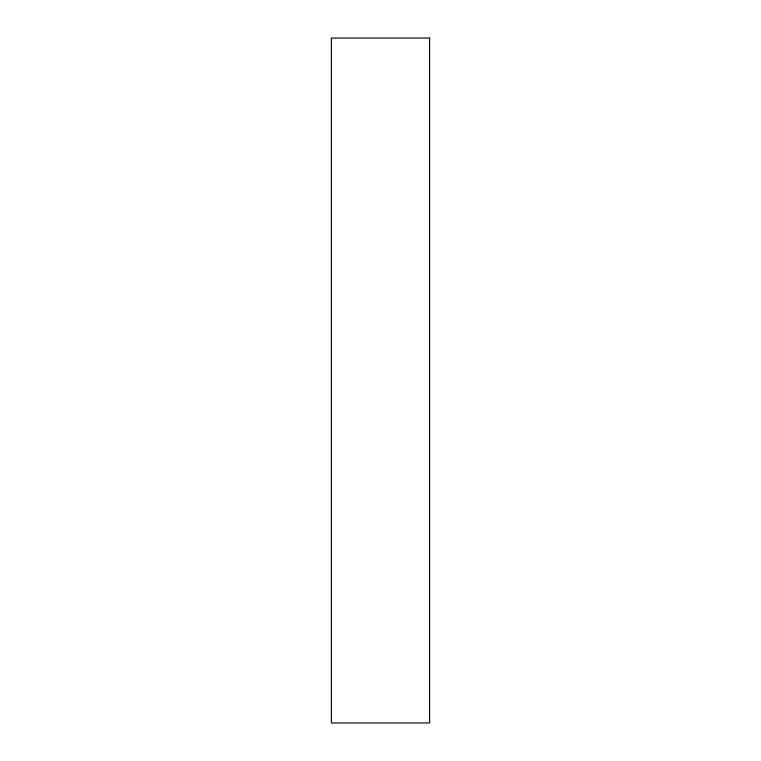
<?xml version="1.0" encoding="UTF-8"?>
<svg xmlns="http://www.w3.org/2000/svg" width="761" height="761" viewBox="0 0 761 761"><rect width="100%" height="100%" fill="white"/><g stroke="black" fill="none" stroke-linecap="round" stroke-linejoin="round"><path stroke-width="1.14" d="M429.594 38.05L331.406 38.05L331.406 722.95L429.594 722.95L429.594 38.05"/></g></svg>
